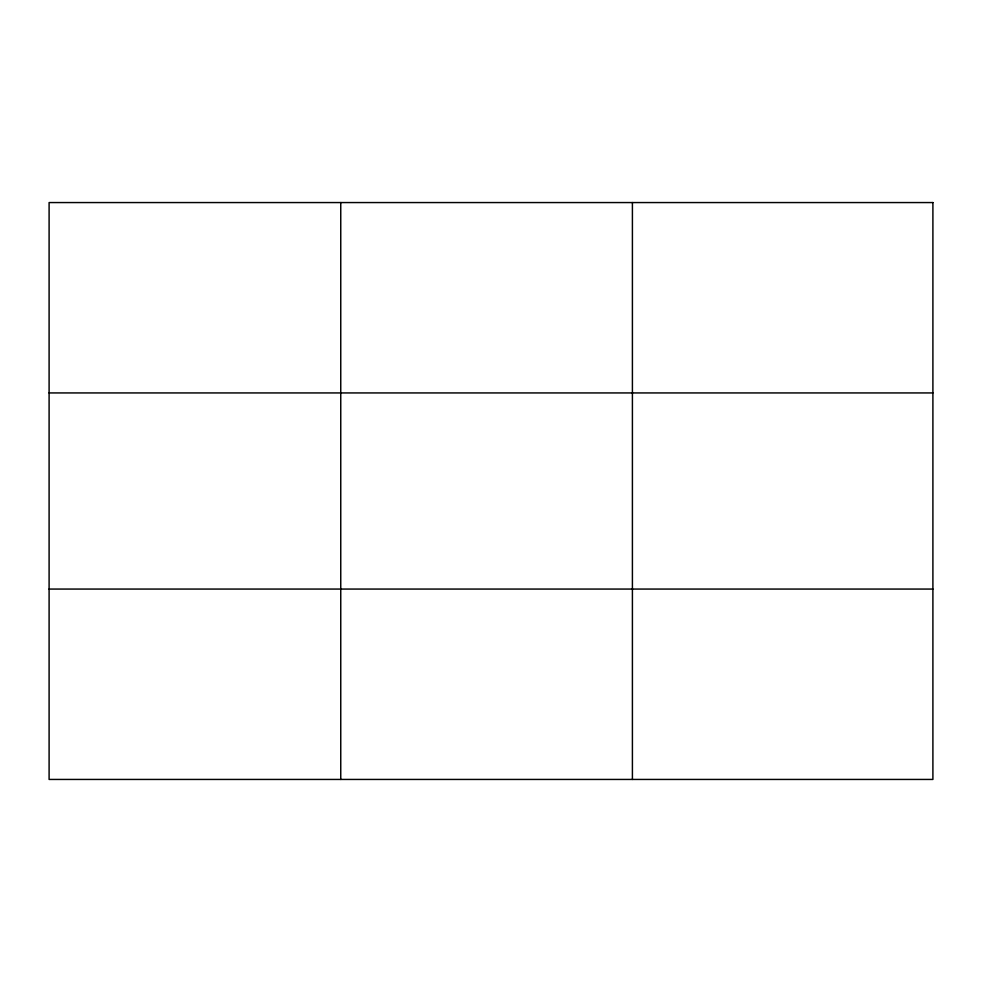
<?xml version="1.0" encoding="UTF-8"?>
<svg xmlns="http://www.w3.org/2000/svg" width="982" height="982" viewBox="0 0 982 982"><rect width="100%" height="100%" fill="white"/><g stroke="black" fill="none" stroke-linecap="round" stroke-linejoin="round"><path stroke-width="1.47" d="M340.754 779.438L340.754 202.562M632.408 779.438L632.408 202.562M49.1 392.935L932.9 392.935M49.1 589.065L932.9 589.065M932.9 202.562L932.9 779.438L49.1 779.438L49.1 202.562L932.9 202.562"/></g></svg>
